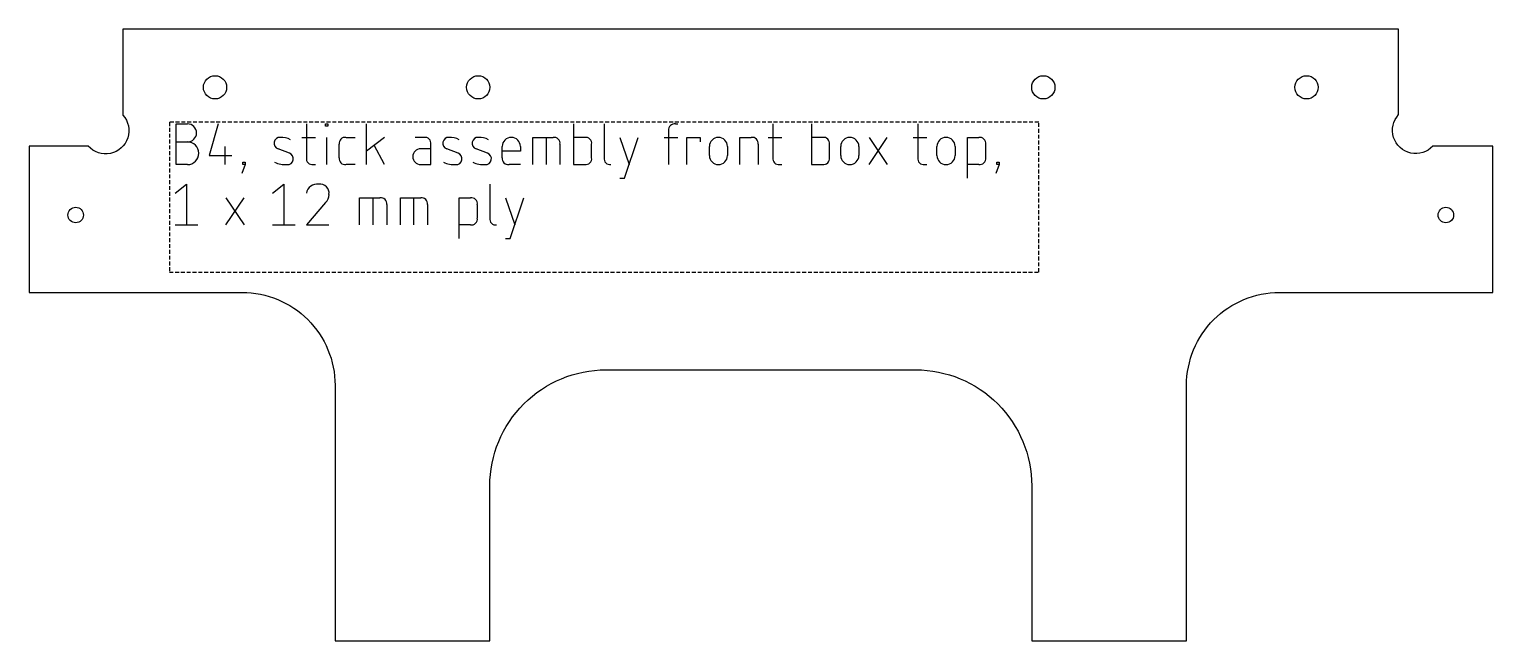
# Model space of a CAD drawing. Header units: millimetres. Extents: x -524 to -335, y 32 to 111.
import ezdxf

# ---------------------------------------------------------------- set-up
doc = ezdxf.new("R2010")
doc.units = ezdxf.units.MM
doc.linetypes.add('DASHED', pattern=[0.75, 0.5, -0.25])
doc.layers.get('0').update_dxf_attribs({"linetype": 'CONTINUOUS'})
doc.layers.add('1', color=7, linetype='DASHED')

msp = doc.modelspace()

# ---------------------------------------------------------------- linework, layer by layer
for p, q in [((-505.07, 93.89), (-505.07, 99.15)), ((-505.07, 99.15), (-503.61, 99.15)), ((-499.66, 99.15), (-500.83, 95.06)), ((-488.25, 99.15), (-488.25, 94.77)), ((-485.77, 98.86), (-485.77, 99.15)), ((-485.77, 99.15), (-485.47, 99.15)), ((-485.47, 98.86), (-485.77, 98.86)), ((-485.47, 99.15), (-485.47, 98.86)), ((-480.5, 93.89), (-480.5, 99.15)), ((-453.74, 99.15), (-453.74, 93.89)), ((-449.79, 99.15), (-449.79, 94.77)), ((-440.57, 99.15), (-440.28, 99.15)), ((-428, 99.15), (-428, 94.77)), ((-423.02, 99.15), (-423.02, 93.89)), ((-409.28, 99.15), (-409.28, 94.77)), ((-505.07, 96.81), (-503.61, 96.81)), ((-488.84, 97.4), (-487.08, 97.4)), ((-485.62, 93.89), (-485.62, 97.4)), ((-484.01, 94.77), (-484.01, 96.52)), ((-483.13, 97.4), (-481.96, 97.4)), ((-478.16, 97.4), (-480.5, 95.64)), ((-473.04, 97.4), (-474.21, 97.4)), ((-472.16, 93.89), (-472.16, 96.52)), ((-459, 93.89), (-459, 97.4)), ((-459, 97.4), (-456.37, 97.4)), ((-457.25, 93.89), (-457.25, 97.4)), ((-455.49, 96.52), (-455.49, 93.89)), ((-452.27, 97.4), (-453.74, 97.4)), ((-451.4, 94.77), (-451.4, 96.52)), ((-447.74, 97.4), (-446.57, 93.89)), ((-447.16, 92.13), (-445.4, 97.4)), ((-442.04, 97.4), (-440.28, 97.4)), ((-441.45, 93.89), (-441.45, 98.28)), ((-439.11, 93.89), (-439.11, 97.4)), ((-439.11, 97.4), (-437.36, 97.4)), ((-437.36, 97.4), (-437.36, 96.81)), ((-432.24, 93.89), (-432.24, 97.4)), ((-432.24, 97.4), (-430.78, 97.4)), ((-429.9, 96.52), (-429.9, 93.89)), ((-428.58, 97.4), (-426.83, 97.4)), ((-421.56, 97.4), (-423.02, 97.4)), ((-420.68, 94.77), (-420.68, 96.52)), ((-415.57, 93.89), (-413.23, 97.4)), ((-415.57, 97.4), (-413.23, 93.89)), ((-409.86, 97.4), (-408.11, 97.4)), ((-402.84, 92.13), (-402.84, 97.4)), ((-402.84, 97.4), (-401.38, 97.4)), ((-400.5, 96.52), (-400.5, 94.77)), ((-500.83, 95.06), (-497.9, 95.06)), ((-498.78, 96.23), (-498.78, 93.89)), ((-490.45, 95.35), (-491.91, 95.94)), ((-478.16, 93.89), (-479.48, 96.38)), ((-472.16, 95.94), (-473.48, 95.94)), ((-468.65, 95.35), (-470.12, 95.94)), ((-464.85, 95.35), (-466.31, 95.94)), ((-462.95, 94.77), (-462.95, 96.23)), ((-460.61, 95.64), (-462.95, 95.64)), ((-460.61, 96.23), (-460.61, 95.64)), ((-436.19, 95.06), (-436.19, 96.23)), ((-433.85, 96.23), (-433.85, 95.06)), ((-419.22, 95.06), (-419.22, 96.23)), ((-416.88, 96.23), (-416.88, 95.06)), ((-406.79, 95.06), (-406.79, 96.23)), ((-404.45, 96.23), (-404.45, 95.06)), ((-503.61, 93.89), (-505.07, 93.89)), ((-496.15, 93.89), (-496.59, 92.72)), ((-496.44, 93.89), (-496.44, 94.18)), ((-496.44, 94.18), (-496.15, 94.18)), ((-496.15, 93.89), (-496.44, 93.89)), ((-496.15, 94.18), (-496.15, 93.89)), ((-487.37, 93.89), (-487.08, 93.89)), ((-481.96, 93.89), (-483.13, 93.89)), ((-473.48, 93.89), (-472.16, 93.89)), ((-460.61, 93.89), (-462.07, 93.89)), ((-453.74, 93.89), (-452.27, 93.89)), ((-427.12, 93.89), (-426.83, 93.89)), ((-423.02, 93.89), (-421.56, 93.89)), ((-408.4, 93.89), (-408.11, 93.89)), ((-401.38, 93.89), (-402.84, 93.89)), ((-398.75, 93.89), (-399.19, 92.72)), ((-399.04, 93.89), (-399.04, 94.18)), ((-399.04, 94.18), (-398.75, 94.18)), ((-398.75, 93.89), (-399.04, 93.89)), ((-398.75, 94.18), (-398.75, 93.89)), ((-505.22, 90.18), (-503.75, 91.35)), ((-503.75, 91.35), (-503.75, 86.09)), ((-492.64, 90.18), (-491.18, 91.35)), ((-491.18, 91.35), (-491.18, 86.09)), ((-464.56, 91.35), (-464.56, 86.97)), ((-447.74, 92.13), (-447.16, 92.13)), ((-498.64, 86.09), (-496.3, 89.6)), ((-498.64, 89.6), (-496.3, 86.09)), ((-485.77, 89.01), (-488.25, 86.09)), ((-481.38, 86.09), (-481.38, 89.6)), ((-481.38, 89.6), (-478.75, 89.6)), ((-479.62, 86.09), (-479.62, 89.6)), ((-476.11, 86.09), (-476.11, 89.6)), ((-476.11, 89.6), (-473.48, 89.6)), ((-474.36, 86.09), (-474.36, 89.6)), ((-468.51, 84.33), (-468.51, 89.6)), ((-468.51, 89.6), (-467.05, 89.6)), ((-462.51, 89.6), (-461.34, 86.09)), ((-461.93, 84.33), (-460.17, 89.6)), ((-477.87, 88.72), (-477.87, 86.09)), ((-472.6, 88.72), (-472.6, 86.09)), ((-466.17, 88.72), (-466.17, 86.97)), ((-505.22, 86.09), (-502.29, 86.09)), ((-492.64, 86.09), (-489.71, 86.09)), ((-488.25, 86.09), (-485.33, 86.09)), ((-467.05, 86.09), (-468.51, 86.09)), ((-462.51, 84.33), (-461.93, 84.33))]:
    msp.add_line(p, q)
msp.add_lwpolyline([(-374.55, 32.37), (-374.55, 65.37, -0.414214), (-362.55, 77.37), (-335, 77.37), (-335, 96.27), (-342.73, 96.27, -1), (-347.15, 100.34), (-347.15, 111.37), (-511.95, 111.37), (-511.95, 100.27, -1), (-516.42, 96.27), (-524.05, 96.27), (-524.05, 77.37), (-496.55, 77.37, -0.414214), (-484.55, 65.37), (-484.55, 32.37), (-464.55, 32.37), (-464.55, 52.37, -0.414214), (-449.55, 67.37), (-409.55, 67.37, -0.414214), (-394.55, 52.37), (-394.55, 32.37)], format="xyb", close=True)
for centre, radius in [((-500.05, 103.87), 1.5), ((-466.05, 103.87), 1.5), ((-393.05, 103.87), 1.5), ((-359.05, 103.87), 1.5), ((-518.05, 87.37), 1), ((-341.05, 87.37), 1)]:
    msp.add_circle(centre, radius)
for centre, radius, start, end in [((-503.61, 97.98), 1.17, -90, 90), ((-440.68, 98.38), 0.779, 82.2314, 187.7686), ((-503.61, 95.35), 1.46, -90, 90), ((-491.67, 96.65), 0.752, 85.8726, 251.5075), ((-491.53, 94.68), 2.72, 63.1101, 91.8323), ((-483.24, 96.63), 0.779, 82.2314, 187.7686), ((-472.94, 96.63), 0.779, -7.7686, 97.7686), ((-469.88, 96.65), 0.752, 85.8726, 251.5075), ((-469.74, 94.68), 2.72, 63.1101, 91.8323), ((-466.08, 96.65), 0.752, 85.8726, 251.5075), ((-465.94, 94.68), 2.72, 63.1101, 91.8323), ((-461.78, 96.23), 1.17, 0, 180), ((-456.26, 96.63), 0.779, -7.7686, 97.7686), ((-452.17, 96.63), 0.779, -7.7686, 97.7686), ((-435.02, 96.23), 1.17, 0, 180), ((-430.67, 96.63), 0.779, -7.7686, 97.7686), ((-421.46, 96.63), 0.779, -7.7686, 97.7686), ((-418.05, 96.23), 1.17, 0, 180), ((-405.62, 96.23), 1.17, 0, 180), ((-401.27, 96.63), 0.779, -7.7686, 97.7686), ((-490.69, 94.64), 0.753, -93.6179, 70.998), ((-487.48, 94.66), 0.779, 172.2314, 277.7686), ((-483.24, 94.66), 0.779, 172.2314, 277.7686), ((-473.48, 94.91), 1.02, 90, 270), ((-468.9, 94.64), 0.753, -93.6179, 70.998), ((-465.1, 94.64), 0.753, -93.6179, 70.998), ((-462.18, 94.66), 0.779, 172.2314, 277.7686), ((-452.17, 94.66), 0.779, -97.7686, 7.7686), ((-449.02, 94.66), 0.779, 172.2314, 277.7686), ((-435.02, 95.06), 1.17, -180, 0), ((-427.22, 94.66), 0.779, 172.2314, 277.7686), ((-421.46, 94.66), 0.779, -97.7686, 7.7686), ((-418.05, 95.06), 1.17, -180, 0), ((-408.5, 94.66), 0.779, 172.2314, 277.7686), ((-405.62, 95.06), 1.17, -180, 0), ((-401.27, 94.66), 0.779, -97.7686, 7.7686), ((-491.01, 96.99), 3.11, 244.4468, 274.9435), ((-469.21, 96.99), 3.11, 244.4468, 274.9435), ((-465.41, 96.99), 3.11, 244.4468, 274.9435), ((-486.82, 89.91), 1.46, 83.0482, 169.0066), ((-486.49, 90.2), 1.17, -7.7686, 97.7686), ((-486.5, 89.93), 1.18, -51.4833, 5.0861), ((-478.64, 88.83), 0.779, -7.7686, 97.7686), ((-473.38, 88.83), 0.779, -7.7686, 97.7686), ((-466.94, 88.83), 0.779, -7.7686, 97.7686), ((-466.94, 86.86), 0.779, -97.7686, 7.7686), ((-463.79, 86.86), 0.779, 172.2314, 277.7686)]:
    msp.add_arc(centre, radius, start, end)
at = {"layer": '1'}
for p, q in [((-393.64, 99.37), (-505.95, 99.37)), ((-505.95, 99.37), (-505.95, 80)), ((-393.64, 80), (-393.64, 99.37)), ((-505.95, 80), (-393.64, 80))]:
    msp.add_line(p, q, dxfattribs=at)

doc.saveas('drawing.dxf')
